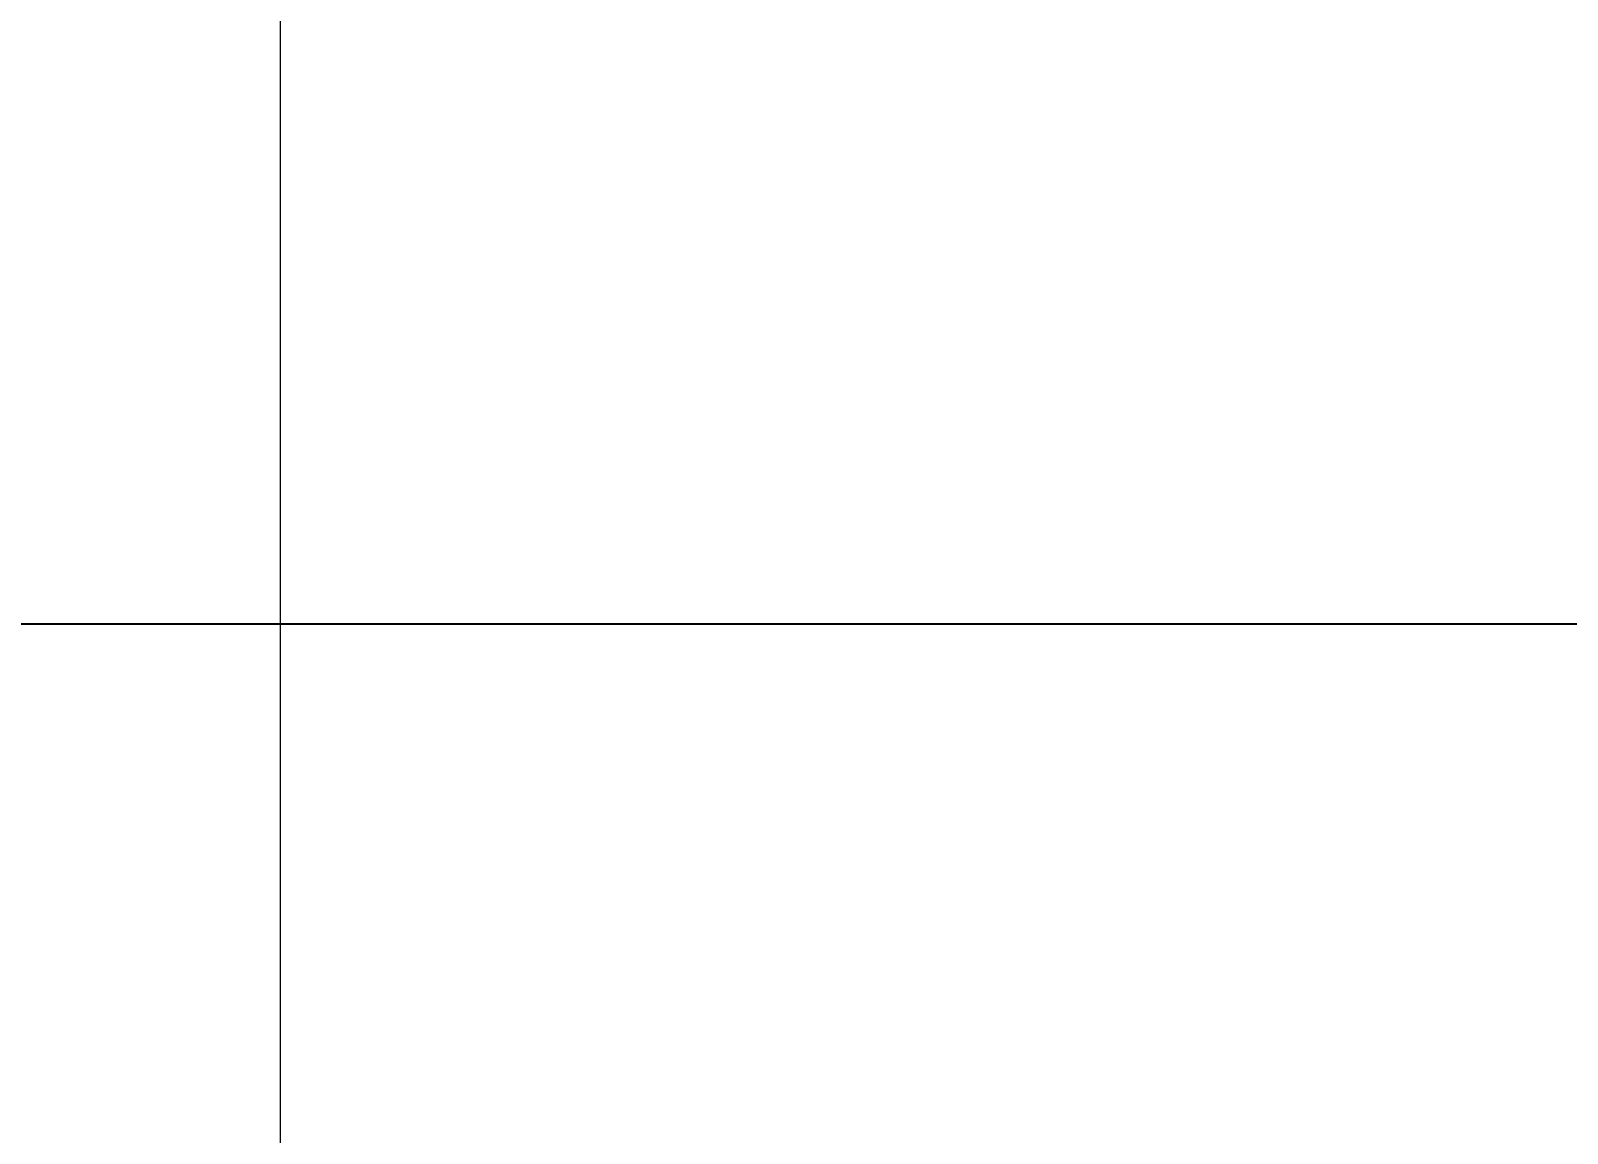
# Model space of a CAD drawing. Header units: inches. Extents: x 22 to 382261, y 22 to 371281.
# Drawn here: x 105920 to 107242, y 218303 to 219252 of the extents above; entities that cross this region are included whole.
import ezdxf

# ---------------------------------------------------------------- set-up
doc = ezdxf.new("R2010")
doc.units = ezdxf.units.IN
doc.header["$MEASUREMENT"] = 0
doc.layers.add('A-ANNO-DIMS', color=211, linetype='Continuous', lineweight=9)
doc.layers.add('A-FLOR', color=192, linetype='Continuous', lineweight=9)
doc.styles.add('Arial_B', font='arialbd.ttf', dxfattribs={"height": 350.793651})
doc.dimstyles.new('2', dxfattribs={"dimscale": 304.8, "dimtxt": 346.888196, "dimasz": 0.221354, "dimexe": 1.338583, "dimexo": 0.0625, "dimgap": 0.278871, "dimtad": 1, "dimdec": 0, "dimzin": 0, "dimdsep": 46, "dimtxsty": 'Arial_B', "dimblk1": 'OBLIQUE', "dimblk2": 'OBLIQUE', "dimsah": 1, "dimcen": 0.09, "dimdle": 0.557743, "dimazin": 0, "dimtfac": 1, "dimtdec": 4, "dimtix": 1, "dimtmove": 0, "dimatfit": 3, "dimfxl": 0.557743, "dimfxlon": 1, "dimtvp": 1, "dimtolj": 1, "dimtzin": 0, "dimarcsym": 2})

# ---------------------------------------------------------------- blocks, each defined once
blk = doc.blocks.new('_Oblique')
at = {"color": 0, "linetype": 'ByBlock', "lineweight": -2}
blk.add_line((-0.5, -0.5), (0.5, 0.5), dxfattribs=at)
blk = doc.blocks.new('*D4429')
at = {"layer": 'A-ANNO-DIMS', "color": 0, "lineweight": -2, "transparency": 16777216}
for p, q in [((101414.7, 218822.9), (101414.7, 218333.9)), ((108624.7, 218822.9), (108624.7, 218333.9)), ((101244.7, 218741.9), (108794.7, 218741.9))]:
    blk.add_line(p, q, dxfattribs=at)
at = {"layer": 'Defpoints', "color": 0, "transparency": 16777216}
for p in [(101414.7, 218841.9), (108624.7, 218841.9), (108624.7, 218741.9)]:
    blk.add_point(p, dxfattribs=at)
at = {"layer": 'A-ANNO-DIMS', "color": 0, "lineweight": -2, "transparency": 16777216, "xscale": 67.46874999999999, "yscale": 67.46874999999999, "zscale": 67.46874999999999, "rotation": 180}
blk.add_blockref('_Oblique', (101414.7, 218741.9), dxfattribs=at)
at = {"layer": 'A-ANNO-DIMS', "color": 0, "lineweight": -2, "transparency": 16777216, "xscale": 67.46874999999999, "yscale": 67.46874999999999, "zscale": 67.46874999999999}
blk.add_blockref('_Oblique', (108624.7, 218741.9), dxfattribs=at)
at = {"layer": 'A-ANNO-DIMS', "color": 0, "transparency": 16777216, "insert": (105019.7, 219006), "char_height": 350.79, "width": 746.247, "attachment_point": 5, "style": 'Arial_B'}
blk.add_mtext('\\A1;7210', dxfattribs=at)

msp = doc.modelspace()

# ---------------------------------------------------------------- linework, layer by layer
at = {"layer": 'A-FLOR'}
msp.add_line((106134.7, 215252.4), (106134.7, 219392.4), dxfattribs=at)

# ---------------------------------------------------------------- dimensions: what is measured, and where the dimension line sits
at = {"layer": 'A-ANNO-DIMS'}
dim = msp.add_linear_dim(base=(108624.7, 218741.9), p1=(101414.7, 218841.9), p2=(108624.7, 218841.9), dimstyle='2', override={"dimpost": '<>', "dimfxl": 7210}, dxfattribs=at)
dim.commit()
dim.dimension.update_dxf_attribs({"geometry": '*D4429', "text_midpoint": (105019.7, 219006)})

doc.saveas('drawing.dxf')
